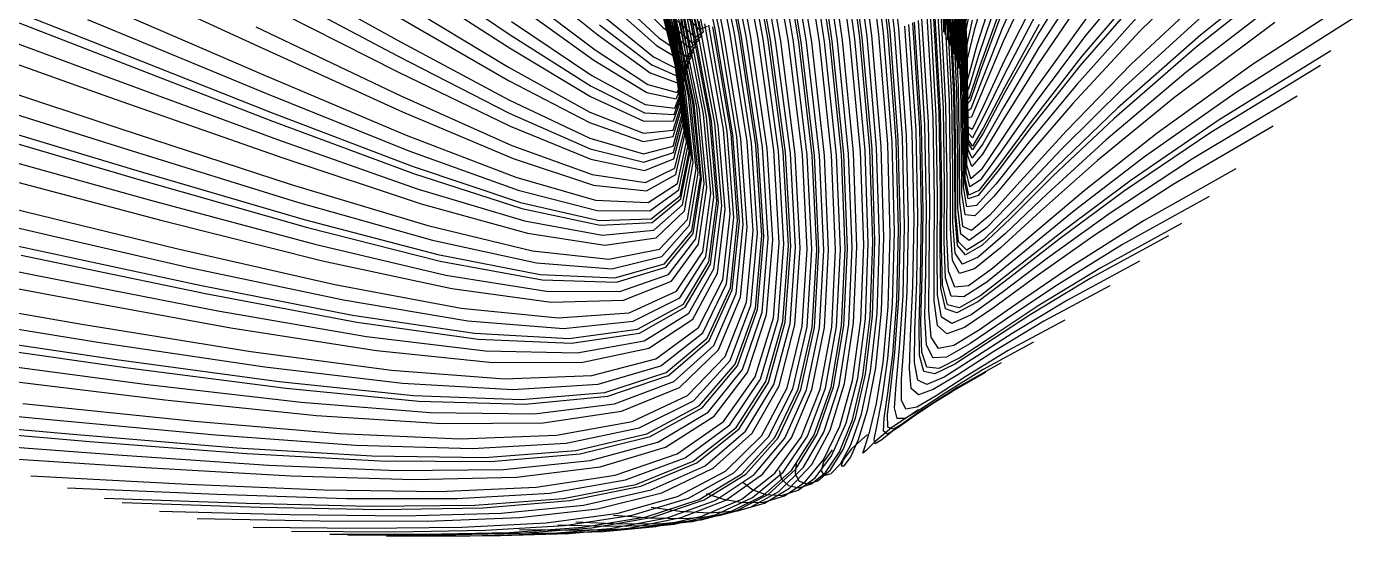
# Model space of a CAD drawing. Header units: metres. Extents: x -300 to 300, y -300 to 300.
# Drawn here: x -97 to 256.4, y -300 to -166.4 of the extents above; entities that cross this region are included whole.
import ezdxf

# ---------------------------------------------------------------- set-up
doc = ezdxf.new("R2010")
doc.units = ezdxf.units.M

msp = doc.modelspace()

# ---------------------------------------------------------------- linework, layer by layer
for p, q in [((83.55, -166.57), (76.26, -132.66)), ((84.67, -166.95), (77.45, -132.91)), ((85.8, -167.31), (78.67, -133.16)), ((87.53, -167.81), (80.51, -133.49)), ((88.73, -168.12), (81.79, -133.7)), ((89.95, -168.42), (83.09, -133.9)), ((90.53, -168.55), (83.71, -133.99)), ((91.78, -168.82), (85.05, -134.16)), ((123.55, -168.95), (118.99, -134.25)), ((124.81, -168.69), (120.33, -134.08)), ((126.63, -168.28), (122.28, -133.81)), ((127.85, -167.98), (123.57, -133.6)), ((129.03, -167.65), (124.84, -133.38)), ((129.58, -167.49), (125.43, -133.28)), ((130.74, -167.14), (126.66, -133.04)), ((131.86, -166.77), (127.86, -132.8)), ((93.05, -169.06), (86.41, -134.33)), ((94.95, -169.39), (88.43, -134.55)), ((96.25, -169.59), (89.83, -134.68)), ((97.57, -169.76), (91.24, -134.8)), ((98.2, -169.84), (91.91, -134.85)), ((99.54, -169.98), (93.34, -134.95)), ((100.89, -170.11), (94.78, -135.03)), ((102.88, -170.25), (96.91, -135.12)), ((104.25, -170.32), (98.37, -135.17)), ((105.62, -170.37), (99.83, -135.2)), ((106.26, -170.38), (100.52, -135.21)), ((107.64, -170.4), (101.99, -135.22)), ((109.01, -170.39), (103.45, -135.22)), ((111.03, -170.35), (105.61, -135.19)), ((112.4, -170.29), (107.07, -135.15)), ((113.76, -170.21), (108.52, -135.1)), ((114.4, -170.16), (109.21, -135.07)), ((115.75, -170.05), (110.65, -134.99)), ((117.09, -169.92), (112.09, -134.9)), ((119.05, -169.68), (114.18, -134.74)), ((120.37, -169.5), (115.58, -134.62)), ((121.67, -169.29), (116.97, -134.48)), ((122.28, -169.19), (117.62, -134.41)), ((218.67, -144.6), (195.16, -167.57)), ((-136.78, -147.91), (-79.73, -170.36)), ((73.36, -168.62), (67.69, -148.24)), ((73.7, -167.29), (68.05, -147.3)), ((148.92, -166.86), (147.81, -147)), ((149.18, -167.76), (148.09, -147.64)), ((149.29, -168.19), (148.21, -147.94)), ((167.96, -146.76), (158.99, -166.83)), ((182.35, -146.09), (168.71, -167.76)), ((199.13, -146.66), (180.62, -169.05)), ((239.31, -146.03), (211.11, -168.54)), ((-135.85, -151.21), (-79.01, -173.13)), ((-83.95, -149.54), (-36.3, -171.45)), ((-38.29, -148.52), (0.09, -169.77)), ((0.62, -148.76), (29.88, -168.46)), ((32.07, -151.71), (52.82, -168.52)), ((72.9, -172.72), (67.2, -151.12)), ((72.93, -171.8), (67.23, -150.47)), ((73.05, -170.45), (67.36, -149.52)), ((73.18, -169.53), (67.5, -148.88)), ((149.49, -169.1), (148.42, -148.57)), ((149.64, -170.01), (148.58, -149.22)), ((149.79, -171.36), (148.74, -150.16)), ((149.83, -173.64), (148.78, -151.76)), ((149.84, -172.28), (148.79, -150.81)), ((149.85, -173.2), (148.8, -151.46)), ((156.62, -150.15), (151.69, -167.26)), ((168.3, -150.99), (159.25, -170.27)), ((182.18, -151.24), (168.58, -172.01)), ((237.77, -149.75), (209.9, -171.71)), ((-38.06, -153.69), (0.26, -174.02)), ((0.32, -152.99), (29.65, -171.9)), ((56.72, -153.29), (69.83, -166.44)), ((72.94, -174.07), (67.24, -152.07)), ((73.02, -174.99), (67.33, -152.71)), ((73.14, -175.9), (67.46, -153.35)), ((73.4, -177.24), (67.73, -154.3)), ((73.63, -178.15), (67.98, -154.93)), ((148.98, -178.63), (147.88, -155.27)), ((149.23, -177.72), (148.14, -154.63)), ((149.44, -176.82), (148.37, -153.99)), ((149.67, -175.47), (148.61, -153.05)), ((149.77, -174.55), (148.72, -152.41)), ((157.51, -155.05), (152.39, -171.19)), ((198.18, -152.74), (179.9, -174.12)), ((215.76, -154.87), (192.91, -176.22)), ((-133.73, -158.14), (-77.37, -178.97)), ((-82.39, -158.44), (-35.1, -178.87)), ((-37.7, -158.83), (0.53, -178.26)), ((31.24, -156.63), (52.16, -172.46)), ((55.58, -156.94), (68.88, -169.31)), ((74.05, -179.47), (68.42, -155.86)), ((74.39, -180.36), (68.78, -156.48)), ((74.76, -181.24), (69.17, -157.1)), ((74.95, -181.65), (69.38, -157.39)), ((75.39, -182.52), (69.84, -158)), ((75.87, -183.37), (70.35, -158.6)), ((80.63, -167.74), (78.67, -158.43)), ((143.73, -166.74), (143.42, -157.7)), ((144.06, -167.24), (143.75, -158.07)), ((144.72, -168.31), (144.43, -158.85)), ((146.61, -183.82), (145.36, -158.91)), ((147.11, -182.97), (145.89, -158.32)), ((147.57, -182.11), (146.38, -157.71)), ((148.82, -155.76), (146.82, -168.38)), ((148.17, -180.82), (147.02, -156.81)), ((148.53, -179.94), (147.4, -156.19)), ((149.55, -158.27), (147.44, -170.36)), ((148.84, -179.05), (147.73, -155.56)), ((158.03, -158.41), (152.8, -173.88)), ((168.63, -157.23), (159.51, -175.35)), ((181.89, -156.4), (168.36, -176.26)), ((197.68, -155.6), (179.51, -176.5)), ((234.31, -157.55), (207.2, -178.34)), ((256.38, -155.79), (224.75, -176.28)), ((0.06, -159.25), (29.45, -176.98)), ((30.76, -160.01), (51.78, -175.16)), ((54.87, -159.47), (68.28, -171.3)), ((76.65, -184.61), (71.18, -159.47)), ((77.23, -185.43), (71.79, -160.05)), ((77.84, -186.24), (72.44, -160.61)), ((72.45, -159.98), (79.47, -167.05)), ((78.14, -186.62), (72.76, -160.88)), ((78.82, -187.4), (73.47, -161.43)), ((79.52, -188.17), (74.22, -161.97)), ((78.03, -172.74), (76, -162.08)), ((78.54, -171.59), (76.53, -161.24)), ((79.37, -169.93), (77.38, -160.03)), ((79.98, -168.83), (78.01, -159.22)), ((142.48, -188.93), (140.99, -162.5)), ((142.84, -188.57), (141.36, -162.25)), ((143.57, -187.81), (142.14, -161.72)), ((144.26, -187.03), (142.87, -161.17)), ((143.98, -160.93), (143.67, -167.78)), ((145.2, -185.86), (143.87, -160.35)), ((144.35, -161.79), (144, -168.44)), ((145.8, -185.04), (144.51, -159.77)), ((145.35, -169.41), (145.08, -159.65)), ((146.36, -184.21), (145.1, -159.19)), ((146.2, -171.05), (145.95, -160.85)), ((146.74, -172.2), (146.5, -161.68)), ((147.23, -173.36), (147.01, -162.53)), ((150.23, -160.82), (148.01, -172.36)), ((150.54, -162.03), (148.26, -173.32)), ((158.47, -161.8), (153.15, -176.6)), ((168.73, -161.49), (159.59, -178.81)), ((196.5, -161.6), (178.61, -181.51)), ((213.53, -161.75), (191.19, -182.02)), ((-131.41, -164.97), (-75.57, -184.73)), ((-81.14, -164.43), (-34.14, -183.87)), ((0, -163.5), (29.4, -180.45)), ((30.18, -165.02), (51.32, -179.18)), ((53.34, -165.87), (67.01, -176.34)), ((53.92, -163.26), (67.49, -174.28)), ((70.54, -164.53), (77.75, -170.56)), ((71.28, -162.66), (78.42, -169.12)), ((76.54, -176.86), (74.48, -165.08)), ((76.92, -175.66), (74.87, -164.21)), ((77.34, -174.47), (75.3, -163.34)), ((80.63, -189.27), (75.4, -162.74)), ((81.43, -190), (76.24, -163.25)), ((82.26, -190.71), (77.12, -163.75)), ((82.66, -191.03), (77.55, -163.98)), ((83.54, -191.71), (78.48, -164.45)), ((84.45, -192.36), (79.45, -164.91)), ((85.84, -193.29), (80.92, -165.56)), ((86.82, -193.89), (81.97, -165.98)), ((136.4, -193.61), (134.53, -165.79)), ((137.36, -193), (135.56, -165.36)), ((137.81, -192.7), (136.03, -165.15)), ((138.74, -192.06), (137.02, -164.7)), ((139.63, -191.39), (137.96, -164.23)), ((140.89, -190.38), (139.3, -163.52)), ((141.7, -189.66), (140.16, -163.01)), ((145.12, -163.64), (144.69, -169.87)), ((145.84, -165.53), (145.34, -171.33)), ((147.45, -173.91), (147.24, -162.93)), ((147.89, -175.09), (147.68, -163.79)), ((148.29, -176.29), (148.09, -164.67)), ((148.8, -178.08), (148.62, -165.97)), ((151.14, -164.63), (148.77, -175.36)), ((158.65, -163.41), (153.3, -177.88)), ((168.74, -165.75), (159.59, -182.27)), ((181.23, -163.95), (167.85, -182.48)), ((230.62, -165.23), (204.31, -184.88)), ((251, -164.32), (220.48, -183.6)), ((-36.96, -166.36), (1.1, -184.47)), ((29.88, -168.46), (51.08, -181.92)), ((52.82, -168.52), (66.57, -178.42)), ((68.88, -169.31), (76.26, -174.24)), ((69.83, -166.44), (77.12, -172.03)), ((75.28, -182.96), (73.18, -169.53)), ((75.45, -181.71), (73.36, -168.62)), ((75.78, -179.89), (73.7, -167.29)), ((76.06, -178.66), (73.99, -166.39)), ((77.75, -170.56), (79.98, -168.83)), ((78.42, -169.12), (80.63, -167.74)), ((79.47, -167.05), (81.64, -166.19)), ((87.83, -194.46), (83.04, -166.39)), ((88.32, -194.72), (83.55, -166.57)), ((89.37, -195.26), (84.67, -166.95)), ((90.44, -195.78), (85.8, -167.31)), ((92.07, -196.48), (87.53, -167.81)), ((93.2, -196.93), (88.73, -168.12)), ((94.35, -197.35), (89.95, -168.42)), ((94.9, -197.54), (90.53, -168.55)), ((96.08, -197.92), (91.78, -168.82)), ((97.27, -198.27), (93.05, -169.06)), ((99.06, -198.74), (94.95, -169.39)), ((100.3, -199.02), (96.25, -169.59)), ((123.04, -198.89), (120.37, -169.5)), ((124.26, -198.6), (121.67, -169.29)), ((124.84, -198.45), (122.28, -169.19)), ((126.04, -198.11), (123.55, -168.95)), ((127.23, -197.75), (124.81, -168.69)), ((128.95, -197.16), (126.63, -168.28)), ((130.09, -196.72), (127.85, -167.98)), ((131.21, -196.26), (129.03, -167.65)), ((131.73, -196.04), (129.58, -167.49)), ((132.82, -195.54), (130.74, -167.14)), ((133.88, -195.01), (131.86, -166.77)), ((135.4, -194.19), (133.47, -166.2)), ((143.67, -167.78), (143.73, -166.74)), ((144, -168.44), (144.06, -167.24)), ((144.69, -169.87), (144.72, -168.31)), ((145.34, -171.33), (145.35, -169.41)), ((146.82, -168.38), (146.22, -173.52)), ((149.09, -179.3), (148.92, -166.86)), ((149.35, -180.54), (149.18, -167.76)), ((151.69, -167.26), (149.23, -177.43)), ((149.45, -181.13), (149.29, -168.19)), ((149.65, -182.37), (149.49, -169.1)), ((158.99, -166.83), (153.56, -180.62)), ((168.71, -167.76), (159.57, -183.9)), ((180.62, -169.05), (167.39, -186.68)), ((195.16, -167.57), (177.58, -186.48)), ((211.11, -168.54), (189.32, -187.74)), ((-79.73, -170.36), (-33.06, -188.81)), ((-79.01, -173.13), (-32.51, -191.12)), ((-36.3, -171.45), (1.61, -188.66)), ((0.09, -169.77), (29.47, -185.54)), ((29.65, -171.9), (50.9, -184.68)), ((52.16, -172.46), (66.02, -181.52)), ((68.28, -171.3), (75.73, -175.77)), ((75, -187.33), (72.9, -172.72)), ((75.03, -186.07), (72.93, -171.8)), ((75.14, -184.22), (73.05, -170.45)), ((75.73, -175.77), (78.03, -172.74)), ((76.26, -174.24), (78.54, -171.59)), ((77.12, -172.03), (79.37, -169.93)), ((101.54, -199.27), (97.57, -169.76)), ((102.13, -199.37), (98.2, -169.84)), ((103.4, -199.58), (99.54, -169.98)), ((104.67, -199.76), (100.89, -170.11)), ((106.55, -199.96), (102.88, -170.25)), ((107.84, -200.06), (104.25, -170.32)), ((109.13, -200.13), (105.62, -170.37)), ((109.74, -200.15), (106.26, -170.38)), ((111.03, -200.17), (107.64, -170.4)), ((112.33, -200.17), (109.01, -170.39)), ((114.23, -200.1), (111.03, -170.35)), ((115.52, -200.02), (112.4, -170.29)), ((116.8, -199.9), (113.76, -170.21)), ((117.41, -199.84), (114.4, -170.16)), ((118.68, -199.68), (115.75, -170.05)), ((119.95, -199.49), (117.09, -169.92)), ((121.8, -199.15), (119.05, -169.68)), ((146.22, -173.52), (146.2, -171.05)), ((146.77, -175.04), (146.74, -172.2)), ((147.44, -170.36), (146.77, -175.04)), ((148.01, -172.36), (147.29, -176.59)), ((149.8, -183.63), (149.64, -170.01)), ((149.95, -185.48), (149.79, -171.36)), ((152.39, -171.19), (149.81, -180.52)), ((149.99, -186.74), (149.84, -172.28)), ((159.25, -170.27), (153.77, -183.37)), ((168.58, -172.01), (159.47, -187.36)), ((209.9, -171.71), (188.38, -190.41)), ((245.32, -172.68), (215.98, -190.76)), ((-127.65, -174.86), (-72.66, -193.06)), ((0.26, -174.02), (29.6, -189)), ((51.78, -175.16), (65.7, -183.65)), ((67.01, -176.34), (74.58, -179.65)), ((67.49, -174.28), (75.02, -178.07)), ((75.04, -189.19), (72.94, -174.07)), ((75.12, -190.45), (73.02, -174.99)), ((75.24, -191.71), (73.14, -175.9)), ((74.58, -179.65), (76.92, -175.66)), ((75.02, -178.07), (77.34, -174.47)), ((147.29, -176.59), (147.23, -173.36)), ((147.51, -177.33), (147.45, -173.91)), ((148.26, -173.32), (147.51, -177.33)), ((147.97, -178.9), (147.89, -175.09)), ((148.77, -175.36), (147.97, -178.9)), ((148.38, -180.5), (148.29, -176.29)), ((149.83, -191.11), (149.67, -175.47)), ((149.93, -189.85), (149.77, -174.55)), ((149.98, -188.6), (149.83, -173.64)), ((150, -188), (149.85, -173.2)), ((152.8, -173.88), (150.16, -182.64)), ((153.15, -176.6), (150.45, -184.77)), ((159.51, -175.35), (153.97, -187.44)), ((168.36, -176.26), (159.3, -190.81)), ((179.51, -176.5), (166.54, -192.82)), ((179.9, -174.12), (166.84, -190.86)), ((192.91, -176.22), (175.86, -193.69)), ((224.75, -176.28), (199.71, -194.27)), ((242.55, -176.55), (213.78, -194.08)), ((-77.37, -178.97), (-31.25, -195.99)), ((-35.1, -178.87), (2.52, -194.77)), ((0.53, -178.26), (29.81, -192.44)), ((29.45, -176.98), (50.74, -188.75)), ((51.32, -179.18), (65.32, -186.8)), ((66.57, -178.42), (74.19, -181.25)), ((75.49, -193.55), (73.4, -177.24)), ((73.41, -185.28), (75.78, -179.89)), ((75.71, -194.79), (73.63, -178.15)), ((73.69, -183.64), (76.06, -178.66)), ((76.12, -196.6), (74.05, -179.47)), ((74.19, -181.25), (76.54, -176.86)), ((149.23, -177.43), (148.38, -180.5)), ((148.71, -197.24), (148.53, -179.94)), ((148.91, -182.87), (148.8, -178.08)), ((149.02, -196.02), (148.84, -179.05)), ((149.15, -195.44), (148.98, -178.63)), ((149.21, -184.5), (149.09, -179.3)), ((149.4, -194.2), (149.23, -177.72)), ((149.6, -192.96), (149.44, -176.82)), ((153.3, -177.88), (150.57, -185.79)), ((159.59, -178.81), (154.04, -190.21)), ((207.2, -178.34), (186.29, -196)), ((-124.85, -181.45), (-70.5, -198.61)), ((29.4, -180.45), (50.7, -191.52)), ((51.08, -181.92), (65.12, -188.96)), ((65.7, -183.65), (73.41, -185.28)), ((66.02, -181.52), (73.69, -183.64)), ((72.88, -189.38), (75.28, -182.96)), ((73.06, -187.71), (75.45, -181.71)), ((76.45, -197.82), (74.39, -180.36)), ((76.81, -199.03), (74.76, -181.24)), ((77, -199.59), (74.95, -181.65)), ((77.43, -200.78), (75.39, -182.52)), ((77.9, -201.95), (75.87, -183.37)), ((147.33, -201.4), (147.11, -182.97)), ((147.78, -200.22), (147.57, -182.11)), ((148.36, -198.46), (148.17, -180.82)), ((149.81, -180.52), (148.91, -182.87)), ((150.16, -182.64), (149.21, -184.5)), ((149.48, -186.15), (149.35, -180.54)), ((149.59, -186.93), (149.45, -181.13)), ((149.79, -188.59), (149.65, -182.37)), ((149.94, -190.26), (149.8, -183.63)), ((153.56, -180.62), (150.79, -187.94)), ((153.77, -183.37), (150.97, -190.1)), ((159.59, -182.27), (154.05, -192.99)), ((167.85, -182.48), (158.91, -195.87)), ((178.61, -181.51), (165.85, -196.94)), ((191.19, -182.02), (174.54, -198.52)), ((220.48, -183.6), (196.37, -200.49)), ((-75.57, -184.73), (-29.87, -200.79)), ((-34.14, -183.87), (3.26, -198.89)), ((1.1, -184.47), (30.25, -197.49)), ((29.47, -185.54), (50.75, -195.6)), ((50.9, -184.68), (64.97, -191.13)), ((65.32, -186.8), (73.06, -187.71)), ((72.63, -193.51), (75.03, -186.07)), ((72.75, -191.05), (75.14, -184.22)), ((78.65, -203.65), (76.65, -184.61)), ((79.22, -204.78), (77.23, -185.43)), ((79.82, -205.88), (77.84, -186.24)), ((80.11, -206.4), (78.14, -186.62)), ((144.55, -206.97), (144.26, -187.03)), ((145.47, -205.36), (145.2, -185.86)), ((146.05, -204.24), (145.8, -185.04)), ((146.6, -203.11), (146.36, -184.21)), ((146.84, -202.56), (146.61, -183.82)), ((150.45, -184.77), (149.48, -186.15)), ((150.57, -185.79), (149.59, -186.93)), ((150.09, -192.72), (149.95, -185.48)), ((150.14, -194.4), (149.99, -186.74)), ((159.57, -183.9), (154.03, -194.29)), ((167.39, -186.68), (158.55, -199.29)), ((177.58, -186.48), (165.07, -201.04)), ((204.31, -184.88), (184.05, -201.5)), ((236.48, -184.6), (208.96, -200.99)), ((-121.87, -187.92), (-68.2, -204.06)), ((-33.06, -188.81), (4.08, -202.96)), ((1.61, -188.66), (30.64, -200.9)), ((29.6, -189), (50.86, -198.37)), ((50.74, -188.75), (64.83, -194.33)), ((65.12, -188.96), (72.88, -189.38)), ((72.6, -195.19), (75, -187.33)), ((72.64, -197.66), (75.04, -189.19)), ((72.72, -199.34), (75.12, -190.45)), ((80.77, -207.48), (78.82, -187.4)), ((81.46, -208.54), (79.52, -188.17)), ((82.54, -210.05), (80.63, -189.27)), ((83.31, -211.04), (81.43, -190)), ((84.12, -212.01), (82.26, -190.71)), ((141.27, -211.56), (140.89, -190.38)), ((142.06, -210.58), (141.7, -189.66)), ((142.82, -209.57), (142.48, -188.93)), ((143.17, -209.08), (142.84, -188.57)), ((143.87, -208.04), (143.57, -187.81)), ((150.79, -187.94), (149.79, -188.59)), ((150.07, -198.55), (149.93, -189.85)), ((150.97, -190.1), (149.94, -190.26)), ((150.13, -196.87), (149.98, -188.6)), ((150.15, -196.08), (150, -188)), ((153.97, -187.44), (151.14, -193.3)), ((154.04, -190.21), (151.19, -195.48)), ((159.3, -190.81), (153.81, -199.82)), ((159.47, -187.36), (153.95, -197.06)), ((188.38, -190.41), (172.39, -205.52)), ((189.32, -187.74), (173.1, -203.3)), ((215.98, -190.76), (192.84, -206.58)), ((-120.41, -190.93), (-67.06, -206.6)), ((-72.66, -193.06), (-27.64, -207.73)), ((-32.51, -191.12), (4.5, -204.86)), ((29.81, -192.44), (51.03, -201.13)), ((50.7, -191.52), (64.8, -196.51)), ((64.83, -194.33), (72.63, -193.51)), ((64.97, -191.13), (72.75, -191.05)), ((72.84, -201.01), (75.24, -191.71)), ((73.11, -203.46), (75.49, -193.55)), ((84.51, -212.46), (82.66, -191.03)), ((85.37, -213.39), (83.54, -191.71)), ((86.25, -214.29), (84.45, -192.36)), ((87.61, -215.55), (85.84, -193.29)), ((88.57, -216.37), (86.82, -193.89)), ((135.91, -216.79), (135.4, -194.19)), ((136.89, -215.99), (136.4, -193.61)), ((137.83, -215.15), (137.36, -193)), ((138.27, -214.75), (137.81, -192.7)), ((139.17, -213.86), (138.74, -192.06)), ((140.04, -212.95), (139.63, -191.39)), ((149.53, -204.33), (149.4, -194.2)), ((149.74, -202.67), (149.6, -192.96)), ((149.97, -200.22), (149.83, -191.11)), ((151.14, -193.3), (150.09, -192.72)), ((154.03, -194.29), (151.18, -198.69)), ((154.05, -192.99), (151.2, -197.66)), ((166.54, -192.82), (157.9, -204.28)), ((166.84, -190.86), (158.12, -202.69)), ((175.86, -193.69), (163.75, -206.99)), ((199.71, -194.27), (180.5, -209.41)), ((213.78, -194.08), (191.12, -209.41)), ((230.13, -192.46), (203.92, -207.72)), ((-117.15, -197.23), (-64.55, -211.9)), ((-31.25, -195.99), (5.47, -208.88)), ((2.52, -194.77), (31.35, -205.87)), ((30.25, -197.49), (51.38, -205.17)), ((50.75, -195.6), (64.84, -199.72)), ((64.8, -196.51), (72.6, -195.19)), ((64.84, -199.72), (72.64, -197.66)), ((73.34, -205.11), (75.71, -194.79)), ((73.76, -207.52), (76.12, -196.6)), ((74.1, -209.15), (76.45, -197.82)), ((89.56, -217.16), (87.83, -194.46)), ((90.03, -217.52), (88.32, -194.72)), ((91.05, -218.26), (89.37, -195.26)), ((92.1, -218.97), (90.44, -195.78)), ((93.68, -219.94), (92.07, -196.48)), ((94.78, -220.55), (93.2, -196.93)), ((95.91, -221.13), (94.35, -197.35)), ((96.44, -221.39), (94.9, -197.54)), ((127.95, -221.67), (127.23, -197.75)), ((129.63, -220.86), (128.95, -197.16)), ((130.74, -220.26), (130.09, -196.72)), ((131.83, -219.63), (131.21, -196.26)), ((132.34, -219.32), (131.73, -196.04)), ((133.4, -218.64), (132.82, -195.54)), ((134.43, -217.92), (133.88, -195.01)), ((148.82, -208.38), (148.71, -197.24)), ((149.14, -206.75), (149.02, -196.02)), ((149.27, -205.98), (149.15, -195.44)), ((151.18, -198.69), (150.13, -196.87)), ((151.19, -195.48), (150.14, -194.4)), ((151.2, -197.66), (150.15, -196.08)), ((153.95, -197.06), (151.11, -200.87)), ((158.91, -195.87), (153.5, -203.87)), ((165.85, -196.94), (157.36, -207.63)), ((186.29, -196), (170.79, -210.18)), ((-70.5, -198.61), (-25.99, -212.36)), ((-29.87, -200.79), (6.52, -212.83)), ((3.26, -198.89), (31.91, -209.22)), ((30.64, -200.9), (51.69, -207.9)), ((50.86, -198.37), (64.93, -201.9)), ((51.03, -201.13), (65.07, -204.07)), ((64.93, -201.9), (72.72, -199.34)), ((65.07, -204.07), (72.84, -201.01)), ((74.48, -210.75), (76.81, -199.03)), ((74.67, -211.5), (77, -199.59)), ((75.11, -213.09), (77.43, -200.78)), ((97.59, -221.91), (96.08, -197.92)), ((98.76, -222.39), (97.27, -198.27)), ((100.5, -223.03), (99.06, -198.74)), ((101.7, -223.41), (100.3, -199.02)), ((102.92, -223.75), (101.54, -199.27)), ((103.49, -223.9), (102.13, -199.37)), ((104.72, -224.19), (103.4, -199.58)), ((105.96, -224.43), (104.67, -199.76)), ((107.8, -224.7), (106.55, -199.96)), ((109.05, -224.84), (107.84, -200.06)), ((110.31, -224.94), (109.13, -200.13)), ((110.91, -224.97), (109.74, -200.15)), ((112.17, -225), (111.03, -200.17)), ((113.43, -224.99), (112.33, -200.17)), ((115.28, -224.9), (114.23, -200.1)), ((116.54, -224.78), (115.52, -200.02)), ((117.79, -224.62), (116.8, -199.9)), ((118.38, -224.54), (117.41, -199.84)), ((119.62, -224.32), (118.68, -199.68)), ((120.86, -224.06), (119.95, -199.49)), ((122.66, -223.6), (121.8, -199.15)), ((123.87, -223.24), (123.04, -198.89)), ((125.06, -222.83), (124.26, -198.6)), ((125.62, -222.63), (124.84, -198.45)), ((126.8, -222.17), (126.04, -198.11)), ((147.39, -213.91), (147.33, -201.4)), ((147.85, -212.34), (147.78, -200.22)), ((148.46, -210), (148.36, -198.46)), ((151, -203.04), (149.97, -200.22)), ((151.11, -200.87), (150.07, -198.55)), ((153.81, -199.82), (151, -203.04)), ((158.55, -199.29), (153.22, -206.61)), ((165.07, -201.04), (156.76, -210.96)), ((174.54, -198.52), (162.74, -210.97)), ((196.37, -200.49), (177.92, -214.65)), ((208.96, -200.99), (187.35, -215.28)), ((-113.72, -203.39), (-61.89, -217.09)), ((-68.2, -204.06), (-24.22, -216.9)), ((4.08, -202.96), (32.55, -212.52)), ((4.5, -204.86), (32.88, -214.07)), ((65.37, -207.25), (73.11, -203.46)), ((75.59, -214.65), (77.9, -201.95)), ((76.38, -216.9), (78.65, -203.65)), ((76.96, -218.41), (79.22, -204.78)), ((146.07, -217.7), (146.05, -204.24)), ((146.63, -216.18), (146.6, -203.11)), ((146.88, -215.46), (146.84, -202.56)), ((150.5, -208.38), (149.53, -204.33)), ((150.74, -206.23), (149.74, -202.67)), ((153.5, -203.87), (150.74, -206.23)), ((157.9, -204.28), (152.7, -210.61)), ((158.12, -202.69), (152.88, -209.33)), ((173.1, -203.3), (161.64, -214.9)), ((184.05, -201.5), (169.07, -214.77)), ((220.32, -203.62), (196.14, -217.29)), ((-67.06, -206.6), (-23.35, -219.02)), ((-27.64, -207.73), (8.22, -218.55)), ((31.35, -205.87), (52.24, -211.88)), ((51.38, -205.17), (65.37, -207.25)), ((51.69, -207.9), (65.62, -209.39)), ((65.62, -209.39), (73.34, -205.11)), ((66.09, -212.52), (73.76, -207.52)), ((77.58, -219.88), (79.82, -205.88)), ((77.89, -220.57), (80.11, -206.4)), ((78.56, -222.01), (80.77, -207.48)), ((143.82, -222.75), (143.87, -208.04)), ((144.51, -221.33), (144.55, -206.97)), ((145.47, -219.19), (145.47, -205.36)), ((149.72, -213.64), (148.82, -208.38)), ((150.07, -211.52), (149.14, -206.75)), ((150.22, -210.52), (149.27, -205.98)), ((153.22, -206.61), (150.5, -208.38)), ((157.36, -207.63), (152.28, -213.29)), ((163.75, -206.99), (155.74, -215.8)), ((172.39, -205.52), (161.1, -216.73)), ((192.84, -206.58), (175.19, -219.78)), ((203.92, -207.72), (183.41, -221)), ((-64.55, -211.9), (-21.42, -223.44)), ((5.47, -208.88), (33.62, -217.33)), ((31.91, -209.22), (52.69, -214.56)), ((52.24, -211.88), (66.09, -212.52)), ((66.47, -214.63), (74.1, -209.15)), ((66.89, -216.72), (74.48, -210.75)), ((67.11, -217.69), (74.67, -211.5)), ((79.28, -223.41), (81.46, -208.54)), ((80.39, -225.42), (82.54, -210.05)), ((81.19, -226.75), (83.31, -211.04)), ((82.03, -228.04), (84.12, -212.01)), ((141.12, -227.43), (141.27, -211.56)), ((141.94, -226.13), (142.06, -210.58)), ((142.72, -224.79), (142.82, -209.57)), ((143.08, -224.14), (143.17, -209.08)), ((149.32, -215.73), (148.46, -210)), ((152.7, -210.61), (150.07, -211.52)), ((152.88, -209.33), (150.22, -210.52)), ((156.76, -210.96), (151.8, -215.96)), ((162.74, -210.97), (154.96, -219.03)), ((170.79, -210.18), (159.87, -220.57)), ((180.5, -209.41), (166.35, -221.36)), ((191.12, -209.41), (173.86, -222.16)), ((213.35, -210.91), (190.61, -223.54)), ((-108.36, -212.2), (-57.75, -224.51)), ((-25.99, -212.36), (9.49, -222.37)), ((6.52, -212.83), (34.43, -220.55)), ((32.55, -212.52), (53.2, -217.21)), ((32.88, -214.07), (53.46, -218.45)), ((52.69, -214.56), (66.47, -214.63)), ((67.6, -219.74), (75.11, -213.09)), ((68.14, -221.77), (75.59, -214.65)), ((82.44, -228.63), (84.51, -212.46)), ((83.32, -229.87), (85.37, -213.39)), ((84.24, -231.06), (86.25, -214.29)), ((85.64, -232.75), (87.61, -215.55)), ((137.57, -232.22), (137.83, -215.15)), ((138.02, -231.68), (138.27, -214.75)), ((138.95, -230.5), (139.17, -213.86)), ((139.85, -229.29), (140.04, -212.95)), ((147.56, -222.83), (146.88, -215.46)), ((148.12, -220.81), (147.39, -213.91)), ((148.64, -218.78), (147.85, -212.34)), ((152.28, -213.29), (149.72, -213.64)), ((161.64, -214.9), (154.12, -222.23)), ((169.07, -214.77), (158.56, -224.35)), ((177.92, -214.65), (164.37, -225.73)), ((187.35, -215.28), (170.94, -227.11)), ((-104.51, -218.01), (-54.77, -229.41)), ((-61.89, -217.09), (-19.39, -227.77)), ((-24.22, -216.9), (10.84, -226.11)), ((-23.35, -219.02), (11.5, -227.85)), ((8.22, -218.55), (35.74, -225.2)), ((33.62, -217.33), (54.05, -221.06)), ((53.2, -217.21), (66.89, -216.72)), ((53.46, -218.45), (67.11, -217.69)), ((69.01, -224.7), (76.38, -216.9)), ((69.66, -226.65), (76.96, -218.41)), ((86.63, -233.84), (88.57, -216.37)), ((87.65, -234.89), (89.56, -217.16)), ((88.14, -235.37), (90.03, -217.52)), ((89.2, -236.36), (91.05, -218.26)), ((90.28, -237.29), (92.1, -218.97)), ((132.98, -236.86), (133.4, -218.64)), ((134.06, -235.9), (134.43, -217.92)), ((135.58, -234.4), (135.91, -216.79)), ((136.59, -233.33), (136.89, -215.99)), ((146.66, -225.73), (146.07, -217.7)), ((147.28, -223.77), (146.63, -216.18)), ((150.99, -219.83), (148.64, -218.78)), ((151.8, -215.96), (149.32, -215.73)), ((154.96, -219.03), (150.37, -222.42)), ((155.74, -215.8), (150.99, -219.83)), ((161.1, -216.73), (153.7, -223.72)), ((196.14, -217.29), (177.32, -229.14)), ((206.12, -217.97), (184.88, -229.6)), ((-150.8, -220.27), (-94.29, -231.67)), ((9.49, -222.37), (36.72, -228.3)), ((34.43, -220.55), (54.69, -223.63)), ((54.05, -221.06), (67.6, -219.74)), ((54.69, -223.63), (68.14, -221.77)), ((70.35, -228.57), (77.58, -219.88)), ((70.69, -229.46), (77.89, -220.57)), ((71.44, -231.33), (78.56, -222.01)), ((91.92, -238.59), (93.68, -219.94)), ((93.06, -239.4), (94.78, -220.55)), ((94.22, -240.17), (95.91, -221.13)), ((94.77, -240.52), (96.44, -221.39)), ((95.96, -241.21), (97.59, -221.91)), ((97.16, -241.85), (98.76, -222.39)), ((124.94, -242.17), (125.62, -222.63)), ((126.16, -241.56), (126.8, -222.17)), ((127.36, -240.89), (127.95, -221.67)), ((129.08, -239.82), (129.63, -220.86)), ((130.24, -239.02), (130.74, -220.26)), ((131.36, -238.18), (131.83, -219.63)), ((131.89, -237.77), (132.34, -219.32)), ((144.92, -230.45), (144.51, -221.33)), ((145.98, -227.67), (145.47, -219.19)), ((150.37, -222.42), (148.12, -220.81)), ((154.12, -222.23), (149.7, -224.98)), ((159.87, -220.57), (152.75, -226.84)), ((166.35, -221.36), (156.48, -229.78)), ((173.86, -222.16), (161.26, -231.99)), ((175.19, -219.78), (162.28, -230.01)), ((183.41, -221), (167.89, -231.93)), ((202.64, -221.22), (182.12, -232.38)), ((-100.49, -223.65), (-51.66, -234.16)), ((-57.75, -224.51), (-16.21, -233.96)), ((-21.42, -223.44), (12.97, -231.5)), ((10.84, -226.11), (37.76, -231.35)), ((35.74, -225.2), (55.73, -227.36)), ((55.73, -227.36), (69.01, -224.7)), ((72.24, -233.15), (79.28, -223.41)), ((73.48, -235.76), (80.39, -225.42)), ((98.97, -242.7), (100.5, -223.03)), ((100.21, -243.21), (101.7, -223.41)), ((101.47, -243.67), (102.92, -223.75)), ((102.06, -243.86), (103.49, -223.9)), ((103.34, -244.24), (104.72, -224.19)), ((104.62, -244.56), (105.96, -224.43)), ((106.51, -244.93), (107.8, -224.7)), ((107.81, -245.11), (109.05, -224.84)), ((109.11, -245.24), (110.31, -224.94)), ((109.73, -245.28), (110.91, -224.97)), ((111.03, -245.32), (112.17, -225)), ((112.34, -245.31), (113.43, -224.99)), ((114.25, -245.19), (115.28, -224.9)), ((115.55, -245.03), (116.54, -224.78)), ((116.85, -244.83), (117.79, -224.62)), ((117.46, -244.71), (118.38, -224.54)), ((118.74, -244.42), (119.62, -224.32)), ((120.02, -244.07), (120.86, -224.06)), ((121.88, -243.46), (122.66, -223.6)), ((123.13, -242.98), (123.87, -223.24)), ((124.36, -242.44), (125.06, -222.83)), ((142.05, -236.67), (141.94, -226.13)), ((142.93, -234.93), (142.72, -224.79)), ((143.33, -234.1), (143.08, -224.14)), ((144.14, -232.29), (143.82, -222.75)), ((148.61, -228.67), (146.66, -225.73)), ((149.36, -226.17), (147.28, -223.77)), ((149.7, -224.98), (147.56, -222.83)), ((153.7, -223.72), (149.36, -226.17)), ((158.56, -224.35), (151.74, -229.92)), ((164.37, -225.73), (154.97, -233.39)), ((190.61, -223.54), (172.99, -234.45)), ((-145.18, -226.43), (-89.89, -236.91)), ((-98.54, -226.26), (-50.15, -236.36)), ((-54.77, -229.41), (-13.93, -238.04)), ((-19.39, -227.77), (14.53, -235.06)), ((11.5, -227.85), (38.27, -232.76)), ((36.72, -228.3), (56.51, -229.84)), ((56.51, -229.84), (69.66, -226.65)), ((57.34, -232.28), (70.35, -228.57)), ((57.74, -233.41), (70.69, -229.46)), ((74.38, -237.48), (81.19, -226.75)), ((75.31, -239.16), (82.03, -228.04)), ((75.76, -239.93), (82.44, -228.63)), ((139.73, -240.78), (139.85, -229.29)), ((141.14, -238.37), (141.12, -227.43)), ((147.81, -231.13), (145.98, -227.67)), ((152.75, -226.84), (148.61, -228.67)), ((170.94, -227.11), (159.02, -236.12)), ((177.32, -229.14), (163.18, -238.78)), ((184.88, -229.6), (168.5, -239.6)), ((195.09, -227.9), (176.13, -238.11)), ((-94.29, -231.67), (-46.86, -240.92)), ((12.97, -231.5), (39.41, -235.73)), ((37.76, -231.35), (57.34, -232.28)), ((38.27, -232.76), (57.74, -233.41)), ((58.65, -235.79), (71.44, -231.33)), ((59.6, -238.11), (72.24, -233.15)), ((76.74, -241.53), (83.32, -229.87)), ((77.77, -243.08), (84.24, -231.06)), ((79.33, -245.27), (85.64, -232.75)), ((137.18, -244.58), (137.57, -232.22)), ((137.68, -243.88), (138.02, -231.68)), ((138.72, -242.36), (138.95, -230.5)), ((145.61, -237.01), (144.14, -232.29)), ((146.54, -234.67), (144.92, -230.45)), ((151.74, -229.92), (147.81, -231.13)), ((156.48, -229.78), (150.13, -234.33)), ((161.26, -231.99), (152.59, -238.54)), ((162.28, -230.01), (153.37, -236.91)), ((167.89, -231.93), (156.69, -240.14)), ((182.12, -232.38), (166.34, -241.97)), ((-136.56, -235.12), (-83.14, -244.29)), ((-51.66, -234.16), (-11.55, -242)), ((-50.15, -236.36), (-10.4, -243.83)), ((-16.21, -233.96), (16.96, -240.16)), ((14.53, -235.06), (40.61, -238.63)), ((39.41, -235.73), (58.65, -235.79)), ((61.08, -241.42), (73.48, -235.76)), ((80.43, -246.69), (86.63, -233.84)), ((81.57, -248.05), (87.65, -234.89)), ((82.11, -248.68), (88.14, -235.37)), ((83.29, -249.96), (89.2, -236.36)), ((133.27, -249.36), (134.06, -235.9)), ((134.97, -247.42), (135.58, -234.4)), ((136.09, -246.03), (136.59, -233.33)), ((143.11, -242.58), (142.05, -236.67)), ((144.15, -240.37), (142.93, -234.93)), ((144.63, -239.31), (143.33, -234.1)), ((150.13, -234.33), (146.54, -234.67)), ((154.97, -233.39), (148.97, -237.26)), ((159.02, -236.12), (150.88, -241.94)), ((172.99, -234.45), (159.83, -243.26)), ((187.31, -234.34), (169.96, -243.63)), ((-89.89, -236.91), (-43.46, -245.33)), ((-13.93, -238.04), (18.7, -243.52)), ((16.96, -240.16), (42.48, -242.77)), ((40.61, -238.63), (59.6, -238.11)), ((62.15, -243.61), (74.38, -237.48)), ((63.27, -245.74), (75.31, -239.16)), ((63.81, -246.72), (75.76, -239.93)), ((84.5, -251.17), (90.28, -237.29)), ((86.32, -252.85), (91.92, -238.59)), ((87.59, -253.91), (93.06, -239.4)), ((88.88, -254.91), (94.22, -240.17)), ((127.73, -254.45), (129.08, -239.82)), ((129.01, -253.42), (130.24, -239.02)), ((130.27, -252.33), (131.36, -238.18)), ((130.85, -251.79), (131.89, -237.77)), ((132.08, -250.6), (132.98, -236.86)), ((142.01, -244.74), (141.14, -238.37)), ((147.73, -240.13), (144.63, -239.31)), ((148.97, -237.26), (145.61, -237.01)), ((152.59, -238.54), (147.13, -241.46)), ((153.37, -236.91), (147.73, -240.13)), ((156.69, -240.14), (149.1, -245.26)), ((163.18, -238.78), (153.08, -245.85)), ((168.5, -239.6), (156.37, -247.6)), ((176.13, -238.11), (161.65, -246.84)), ((-130.48, -240.75), (-78.38, -249.09)), ((-46.86, -240.92), (-7.87, -247.63)), ((-11.55, -242), (20.52, -246.79)), ((-10.4, -243.83), (21.4, -248.3)), ((18.7, -243.52), (43.83, -245.5)), ((42.48, -242.77), (61.08, -241.42)), ((43.83, -245.5), (62.15, -243.61)), ((64.99, -248.76), (76.74, -241.53)), ((66.21, -250.73), (77.77, -243.08)), ((89.5, -255.36), (94.77, -240.52)), ((90.83, -256.26), (95.96, -241.21)), ((92.17, -257.09), (97.16, -241.85)), ((94.18, -258.19), (98.97, -242.7)), ((95.56, -258.86), (100.21, -243.21)), ((96.96, -259.45), (101.47, -243.67)), ((119.7, -259.18), (121.88, -243.46)), ((121.1, -258.55), (123.13, -242.98)), ((122.47, -257.86), (124.36, -242.44)), ((123.12, -257.5), (124.94, -242.17)), ((124.47, -256.71), (126.16, -241.56)), ((125.8, -255.84), (127.36, -240.89)), ((139.12, -249.81), (138.72, -242.36)), ((140.33, -247.81), (139.73, -240.78)), ((145.82, -244.22), (143.11, -242.58)), ((147.13, -241.46), (144.15, -240.37)), ((150.88, -241.94), (145.82, -244.22)), ((159.83, -243.26), (150.51, -249.59)), ((166.34, -241.97), (154.69, -249.59)), ((169.96, -243.63), (156.82, -251.54)), ((175.48, -243.33), (160.57, -251.34)), ((-124.23, -246.16), (-73.49, -253.68)), ((-83.14, -244.29), (-38.24, -251.55)), ((-43.46, -245.33), (-5.27, -251.31)), ((20.52, -246.79), (45.23, -248.16)), ((45.23, -248.16), (63.27, -245.74)), ((45.91, -249.39), (63.81, -246.72)), ((68.08, -253.52), (79.33, -245.27)), ((69.4, -255.32), (80.43, -246.69)), ((97.62, -259.7), (102.06, -243.86)), ((99.04, -260.19), (103.34, -244.24)), ((100.47, -260.61), (104.62, -244.56)), ((102.58, -261.09), (106.51, -244.93)), ((104.03, -261.33), (107.81, -245.11)), ((105.48, -261.49), (109.11, -245.24)), ((106.16, -261.54), (109.73, -245.28)), ((107.62, -261.6), (111.03, -245.32)), ((109.07, -261.58), (112.34, -245.31)), ((111.21, -261.42), (114.25, -245.19)), ((112.66, -261.22), (115.55, -245.03)), ((114.1, -260.95), (116.85, -244.83)), ((114.77, -260.8), (117.46, -244.71)), ((116.21, -260.42), (118.74, -244.42)), ((117.63, -259.97), (120.02, -244.07)), ((135.98, -254.48), (136.09, -246.03)), ((137.28, -252.64), (137.18, -244.58)), ((137.88, -251.75), (137.68, -243.88)), ((144.44, -246.91), (142.01, -244.74)), ((149.1, -245.26), (144.44, -246.91)), ((153.08, -245.85), (146.34, -249.96)), ((161.65, -246.84), (151.07, -253.7)), ((-121.23, -248.63), (-71.14, -255.79)), ((-78.38, -249.09), (-34.56, -255.59)), ((-7.87, -247.63), (23.33, -251.43)), ((21.4, -248.3), (45.91, -249.39)), ((47.4, -251.93), (64.99, -248.76)), ((48.94, -254.4), (66.21, -250.73)), ((70.76, -257.05), (81.57, -248.05)), ((71.41, -257.84), (82.11, -248.68)), ((72.82, -259.47), (83.29, -249.96)), ((131.17, -260.29), (132.08, -250.6)), ((132.6, -258.71), (133.27, -249.36)), ((134.64, -256.24), (134.97, -247.42)), ((140.8, -253.24), (139.12, -249.81)), ((142.31, -250.74), (140.33, -247.81)), ((146.34, -249.96), (142.31, -250.74)), ((150.51, -249.59), (144.38, -253.04)), ((154.69, -249.59), (146.57, -254.86)), ((156.37, -247.6), (147.85, -253.2)), ((167.19, -249.09), (154, -256.28)), ((-114.73, -253.7), (-66.05, -260.1)), ((-73.49, -253.68), (-30.78, -259.46)), ((-38.24, -251.55), (-1.27, -256.5)), ((-5.27, -251.31), (25.32, -254.46)), ((23.33, -251.43), (47.4, -251.93)), ((25.32, -254.46), (48.94, -254.4)), ((51.3, -257.87), (68.08, -253.52)), ((74.26, -261.02), (84.5, -251.17)), ((76.44, -263.15), (86.32, -252.85)), ((77.96, -264.5), (87.59, -253.91)), ((125.98, -265.18), (127.73, -254.45)), ((127.51, -263.87), (129.01, -253.42)), ((129.01, -262.48), (130.27, -252.33)), ((129.71, -261.8), (130.85, -251.79)), ((138.47, -256.78), (137.28, -252.64)), ((139.23, -255.67), (137.88, -251.75)), ((144.38, -253.04), (140.8, -253.24)), ((147.85, -253.2), (142.35, -256.02)), ((151.07, -253.7), (143.79, -258.29)), ((156.82, -251.54), (147.33, -257.65)), ((160.57, -251.34), (149.47, -258.09)), ((-71.14, -255.79), (-28.96, -261.23)), ((-34.56, -255.59), (1.55, -259.87)), ((-1.27, -256.5), (28.38, -258.74)), ((28.38, -258.74), (51.3, -257.87)), ((52.96, -260.13), (69.4, -255.32)), ((54.67, -262.29), (70.76, -257.05)), ((55.49, -263.28), (71.41, -257.84)), ((79.51, -265.77), (88.88, -254.91)), ((80.25, -266.34), (89.5, -255.36)), ((81.83, -267.48), (90.83, -256.26)), ((83.44, -268.54), (92.17, -257.09)), ((119.69, -269.51), (122.47, -257.86)), ((120.46, -269.07), (123.12, -257.5)), ((122.08, -268.05), (124.47, -256.71)), ((123.67, -266.95), (125.8, -255.84)), ((135.15, -261.28), (134.64, -256.24)), ((136.83, -259.07), (135.98, -254.48)), ((141.37, -257.39), (138.47, -256.78)), ((142.35, -256.02), (139.23, -255.67)), ((147.33, -257.65), (140.93, -261.58)), ((146.57, -254.86), (141.37, -257.39)), ((154.65, -257.07), (144.05, -263.12)), ((154, -256.28), (144.33, -262.29)), ((158.71, -254.58), (147.27, -260.98)), ((-108.09, -258.53), (-60.85, -264.21)), ((-66.05, -260.1), (-25.03, -264.87)), ((-30.78, -259.46), (4.45, -263.09)), ((-28.96, -261.23), (5.84, -264.57)), ((1.55, -259.87), (30.54, -261.51)), ((30.54, -261.51), (52.96, -260.13)), ((57.27, -265.31), (72.82, -259.47)), ((59.08, -267.24), (74.26, -261.02)), ((85.84, -269.94), (94.18, -258.19)), ((87.5, -270.79), (95.56, -258.86)), ((89.17, -271.54), (96.96, -259.45)), ((89.96, -271.86), (97.62, -259.7)), ((91.66, -272.48), (99.04, -260.19)), ((93.37, -273.01), (100.47, -260.61)), ((95.9, -273.62), (102.58, -261.09)), ((97.63, -273.93), (104.03, -261.33)), ((99.36, -274.13), (105.48, -261.49)), ((106.21, -274.05), (111.21, -261.42)), ((107.94, -273.8), (112.66, -261.22)), ((109.67, -273.45), (114.1, -260.95)), ((110.48, -273.26), (114.77, -260.8)), ((112.19, -272.77), (116.21, -260.42)), ((113.89, -272.2), (117.63, -259.97)), ((116.37, -271.19), (119.7, -259.18)), ((118.04, -270.4), (121.1, -258.55)), ((130.78, -266.34), (131.17, -260.29)), ((132.58, -264.36), (132.6, -258.71)), ((137.05, -262.93), (135.15, -261.28)), ((139.24, -260.21), (136.83, -259.07)), ((147.27, -260.98), (139.06, -266.29)), ((143.79, -258.29), (139.24, -260.21)), ((149.47, -258.09), (141.65, -263.17)), ((-141.72, -264.41), (-91.05, -269.41)), ((-60.85, -264.21), (-21, -268.33)), ((-25.03, -264.87), (8.86, -267.6)), ((4.45, -263.09), (32.75, -264.17)), ((5.84, -264.57), (33.81, -265.39)), ((32.75, -264.17), (54.67, -262.29)), ((33.81, -265.39), (55.49, -263.28)), ((61.83, -269.91), (76.44, -263.15)), ((63.75, -271.59), (77.96, -264.5)), ((100.18, -274.2), (106.16, -261.54)), ((101.92, -274.27), (107.62, -261.6)), ((103.66, -274.25), (109.07, -261.58)), ((126.17, -270.81), (127.51, -263.87)), ((128.06, -269.07), (129.01, -262.48)), ((128.94, -268.22), (129.71, -261.8)), ((133.73, -266.72), (132.58, -264.36)), ((144.05, -263.12), (136.54, -268.1)), ((141.65, -263.17), (136.58, -266.18)), ((140.93, -261.58), (137.05, -262.93)), ((145.92, -262.12), (137.13, -267.45)), ((144.33, -262.29), (137.67, -266.71)), ((-98.05, -265.19), (-52.99, -269.87)), ((-21, -268.33), (11.94, -270.48)), ((8.86, -267.6), (36.12, -267.88)), ((36.12, -267.88), (57.27, -265.31)), ((38.47, -270.26), (59.08, -267.24)), ((65.69, -273.18), (79.51, -265.77)), ((66.62, -273.89), (80.25, -266.34)), ((68.62, -275.32), (81.83, -267.48)), ((70.64, -276.64), (83.44, -268.54)), ((119.32, -276.03), (122.08, -268.05)), ((121.33, -274.66), (123.67, -266.95)), ((124.23, -272.44), (125.98, -265.18)), ((129.01, -271.46), (128.94, -268.22)), ((137.01, -266.88), (130.06, -271.53)), ((131.4, -269.15), (130.78, -266.34)), ((137.13, -267.45), (131.12, -271.79)), ((136.54, -268.1), (131.65, -271.61)), ((137.67, -266.71), (133.53, -269.14)), ((139.06, -266.29), (133.6, -270.08)), ((136.58, -266.18), (133.73, -266.72)), ((-132.76, -269.03), (-83.93, -273.37)), ((-128.47, -271.1), (-80.53, -275.15)), ((-91.05, -269.41), (-47.51, -273.46)), ((-52.99, -269.87), (-14.92, -273.1)), ((11.94, -270.48), (38.47, -270.26)), ((42.03, -273.54), (61.83, -269.91)), ((44.52, -275.61), (63.75, -271.59)), ((73.67, -278.39), (85.84, -269.94)), ((75.76, -279.44), (87.5, -270.79)), ((77.86, -280.38), (89.17, -271.54)), ((78.86, -280.79), (89.96, -271.86)), ((112.13, -279.95), (116.37, -271.19)), ((114.23, -278.96), (118.04, -270.4)), ((116.31, -277.85), (119.69, -269.51)), ((117.28, -277.3), (120.46, -269.07)), ((125.42, -274.64), (126.17, -270.81)), ((130.06, -271.53), (125.59, -275.26)), ((131.12, -271.79), (127.45, -274.71)), ((127.87, -272.51), (128.06, -269.07)), ((131.65, -271.61), (128.91, -273.22)), ((130.41, -271.95), (129.01, -271.46)), ((133.6, -270.08), (130.41, -271.95)), ((133.53, -269.14), (131.4, -269.15)), ((-119.27, -275.27), (-73.24, -278.72)), ((-83.93, -273.37), (-41.94, -276.82)), ((-80.53, -275.15), (-39.28, -278.33)), ((-47.51, -273.46), (-10.69, -276.12)), ((-14.92, -273.1), (16.6, -274.46)), ((16.6, -274.46), (42.03, -273.54)), ((19.85, -276.98), (44.52, -275.61)), ((47.04, -277.56), (65.69, -273.18)), ((48.24, -278.43), (66.62, -273.89)), ((50.83, -280.19), (68.62, -275.32)), ((81, -281.56), (91.66, -272.48)), ((83.15, -282.22), (93.37, -273.01)), ((86.34, -282.99), (95.9, -273.62)), ((88.52, -283.36), (97.63, -273.93)), ((90.7, -283.62), (99.36, -274.13)), ((91.73, -283.71), (100.18, -274.2)), ((93.92, -283.8), (101.92, -274.27)), ((96.11, -283.77), (103.66, -274.25)), ((99.33, -283.52), (106.21, -274.05)), ((101.52, -283.2), (107.94, -273.8)), ((103.69, -282.77), (109.67, -273.45)), ((104.71, -282.53), (110.48, -273.26)), ((106.87, -281.93), (112.19, -272.77)), ((109.01, -281.21), (113.89, -272.2)), ((119.15, -279.38), (121.33, -274.66)), ((123.64, -273.34), (119.45, -277.07)), ((122.91, -276.65), (124.23, -272.44)), ((125.59, -275.26), (123.18, -277.64)), ((125.7, -275.81), (125.42, -274.64)), ((127.45, -274.71), (125.7, -275.81)), ((128.91, -273.22), (127.87, -272.51)), ((-109.94, -279.13), (-65.84, -282.03)), ((-73.24, -278.72), (-33.57, -281.37)), ((-41.94, -276.82), (-6.38, -278.95)), ((-39.28, -278.33), (-4.32, -280.23)), ((-10.69, -276.12), (19.85, -276.98)), ((-6.38, -278.95), (23.15, -279.34)), ((23.15, -279.34), (47.04, -277.56)), ((24.72, -280.4), (48.24, -278.43)), ((53.45, -281.82), (70.64, -276.64)), ((57.38, -283.97), (73.67, -278.39)), ((109.95, -284.67), (114.23, -278.96)), ((114.37, -277.34), (112.1, -280.5)), ((112.64, -283.31), (116.31, -277.85)), ((113.9, -282.62), (117.28, -277.3)), ((116.54, -281.07), (119.32, -276.03)), ((119.45, -277.07), (117.28, -279.96)), ((122.42, -278.24), (122.91, -276.65)), ((123.18, -277.64), (122.42, -278.24)), ((-65.84, -282.03), (-27.77, -284.18)), ((-33.57, -281.37), (0.1, -282.79)), ((-4.32, -280.23), (24.72, -280.4)), ((0.1, -282.79), (28.11, -282.54)), ((28.11, -282.54), (50.83, -280.19)), ((31.54, -284.51), (53.45, -281.82)), ((60.08, -285.27), (75.76, -279.44)), ((62.81, -286.42), (77.86, -280.38)), ((64.11, -286.92), (78.86, -280.79)), ((66.88, -287.87), (81, -281.56)), ((69.67, -288.69), (83.15, -282.22)), ((97.61, -289.06), (104.71, -282.53)), ((100.4, -288.32), (106.87, -281.93)), ((100.5, -282.67), (101.09, -285.06)), ((103.18, -287.44), (109.01, -281.21)), ((104.97, -281.04), (104.64, -283.67)), ((107.23, -285.89), (112.13, -279.95)), ((110.63, -285.49), (113.9, -282.62)), ((112.1, -280.5), (111.53, -282.88)), ((114.09, -283.6), (116.54, -281.07)), ((117.28, -279.96), (116.75, -281.6)), ((116.75, -281.6), (117.5, -281.55)), ((117.5, -281.55), (119.15, -279.38)), ((-95.99, -284.23), (-54.77, -286.4)), ((-27.77, -284.18), (4.58, -285.16)), ((4.58, -285.16), (31.54, -284.51)), ((36.67, -287.12), (57.38, -283.97)), ((40.22, -288.7), (60.08, -285.27)), ((73.8, -289.63), (86.34, -282.99)), ((76.62, -290.09), (88.52, -283.36)), ((79.45, -290.41), (90.7, -283.62)), ((80.79, -290.51), (91.73, -283.71)), ((83.63, -290.62), (93.92, -283.8)), ((86.47, -290.59), (96.11, -283.77)), ((90.64, -290.28), (99.33, -283.52)), ((90.94, -285.88), (93.51, -287.82)), ((93.47, -289.89), (101.52, -283.2)), ((96.28, -289.36), (103.69, -282.77)), ((101.09, -285.06), (102.91, -286.76)), ((101.9, -289.46), (107.23, -285.89)), ((104.64, -283.67), (105.69, -285.58)), ((105.47, -287.97), (109.95, -284.67)), ((105.69, -285.58), (107.79, -286.33)), ((107.79, -286.33), (110.63, -285.49)), ((108.98, -286.33), (112.64, -283.31)), ((111.53, -282.88), (112.3, -284.06)), ((112.3, -284.06), (114.09, -283.6)), ((-86.37, -287.3), (-47.14, -289.04)), ((-54.77, -286.4), (-19.11, -287.9)), ((-47.14, -289.04), (-13.13, -290.14)), ((-19.11, -287.9), (11.27, -288.29)), ((11.27, -288.29), (36.67, -287.12)), ((15.9, -290.17), (40.22, -288.7)), ((43.79, -290.1), (62.81, -286.42)), ((45.49, -290.7), (64.11, -286.92)), ((49.11, -291.86), (66.88, -287.87)), ((52.75, -292.85), (69.67, -288.69)), ((58.16, -293.99), (73.8, -289.63)), ((81.26, -288.78), (85.84, -290.31)), ((87.58, -293.66), (96.28, -289.36)), ((89.31, -293.3), (97.61, -289.06)), ((92.97, -292.4), (100.4, -288.32)), ((93.51, -287.82), (96.97, -289.11)), ((96.4, -291.09), (101.9, -289.46)), ((96.61, -291.34), (103.18, -287.44)), ((96.97, -289.11), (101.05, -289.31)), ((101.05, -289.31), (105.47, -287.97)), ((102.91, -286.76), (105.64, -287.33)), ((105.64, -287.33), (108.98, -286.33)), ((-76.66, -290.04), (-39.44, -291.39)), ((-72.05, -291.22), (-35.78, -292.4)), ((-39.44, -291.39), (-7.11, -292.14)), ((-35.78, -292.4), (-4.24, -293)), ((-13.13, -290.14), (15.9, -290.17)), ((-7.11, -292.14), (20.56, -291.86)), ((-4.24, -293), (22.77, -292.58)), ((20.56, -291.86), (43.79, -290.1)), ((22.77, -292.58), (45.49, -290.7)), ((27.5, -293.97), (49.11, -291.86)), ((32.26, -295.15), (52.75, -292.85)), ((61.85, -294.55), (76.62, -290.09)), ((65.56, -294.94), (79.45, -290.41)), ((66.87, -292.45), (74.42, -293.45)), ((67.3, -295.06), (80.79, -290.51)), ((71.02, -295.19), (83.63, -290.62)), ((74.74, -295.15), (86.47, -290.59)), ((79.97, -295.7), (89.31, -293.3)), ((80.2, -294.78), (90.64, -290.28)), ((83.9, -294.31), (93.47, -289.89)), ((84.75, -294.62), (92.97, -292.4)), ((85.84, -290.31), (90.96, -291.22)), ((89.49, -293.34), (96.61, -291.34)), ((90.96, -291.22), (96.4, -291.09)), ((-62.2, -293.48), (-27.97, -294.34)), ((-52.3, -295.41), (-20.11, -295.99)), ((-27.97, -294.34), (1.87, -294.65)), ((-20.11, -295.99), (8.02, -296.05)), ((1.87, -294.65), (27.5, -293.97)), ((8.02, -296.05), (32.26, -295.15)), ((17.14, -297.67), (39.31, -296.52)), ((39.31, -296.52), (58.16, -293.99)), ((44.13, -297.2), (61.85, -294.55)), ((47.04, -296.29), (58.69, -296.74)), ((48.96, -297.66), (65.56, -294.94)), ((51.25, -297.81), (67.3, -295.06)), ((56.1, -297.97), (71.02, -295.19)), ((56.99, -294.54), (66.58, -295.24)), ((58.69, -296.74), (69.71, -296.69)), ((60.95, -297.92), (74.74, -295.15)), ((66.58, -295.24), (75.89, -295.42)), ((66.79, -297.21), (77.71, -296.13)), ((68.07, -297.47), (80.2, -294.78)), ((69.71, -296.69), (79.97, -295.7)), ((72.9, -296.9), (83.9, -294.31)), ((74.42, -293.45), (82.03, -293.9)), ((75.89, -295.42), (84.75, -294.62)), ((77.71, -296.13), (87.58, -293.66)), ((82.03, -293.9), (89.49, -293.34)), ((-37.61, -297.63), (-8.46, -297.9)), ((-27.57, -298.73), (-0.49, -298.84)), ((-17.51, -299.49), (7.48, -299.49)), ((-12.76, -299.73), (11.25, -299.69)), ((-8.46, -297.9), (17.14, -297.67)), ((-2.66, -299.99), (19.27, -299.91)), ((-0.49, -298.84), (23.38, -298.47)), ((7.43, -299.91), (27.27, -299.85)), ((7.48, -299.49), (29.62, -299.03)), ((11.25, -299.69), (32.58, -299.2)), ((19.27, -299.91), (38.85, -299.39)), ((22.27, -299.17), (39.04, -299.22)), ((23.38, -298.47), (44.13, -297.2)), ((27.27, -299.85), (45.12, -299.33)), ((29.62, -299.03), (48.96, -297.66)), ((32.33, -298.25), (47.02, -298.43)), ((32.58, -299.2), (51.25, -297.81)), ((38.85, -299.39), (56.1, -297.97)), ((39.04, -299.22), (54.33, -298.8)), ((42.34, -297), (54.96, -297.35)), ((45.12, -299.33), (60.95, -297.92)), ((47.02, -298.43), (60.58, -298.13)), ((54.33, -298.8), (68.07, -297.47)), ((54.96, -297.35), (66.79, -297.21)), ((60.58, -298.13), (72.9, -296.9))]:
    msp.add_line(p, q)

doc.saveas('drawing.dxf')
